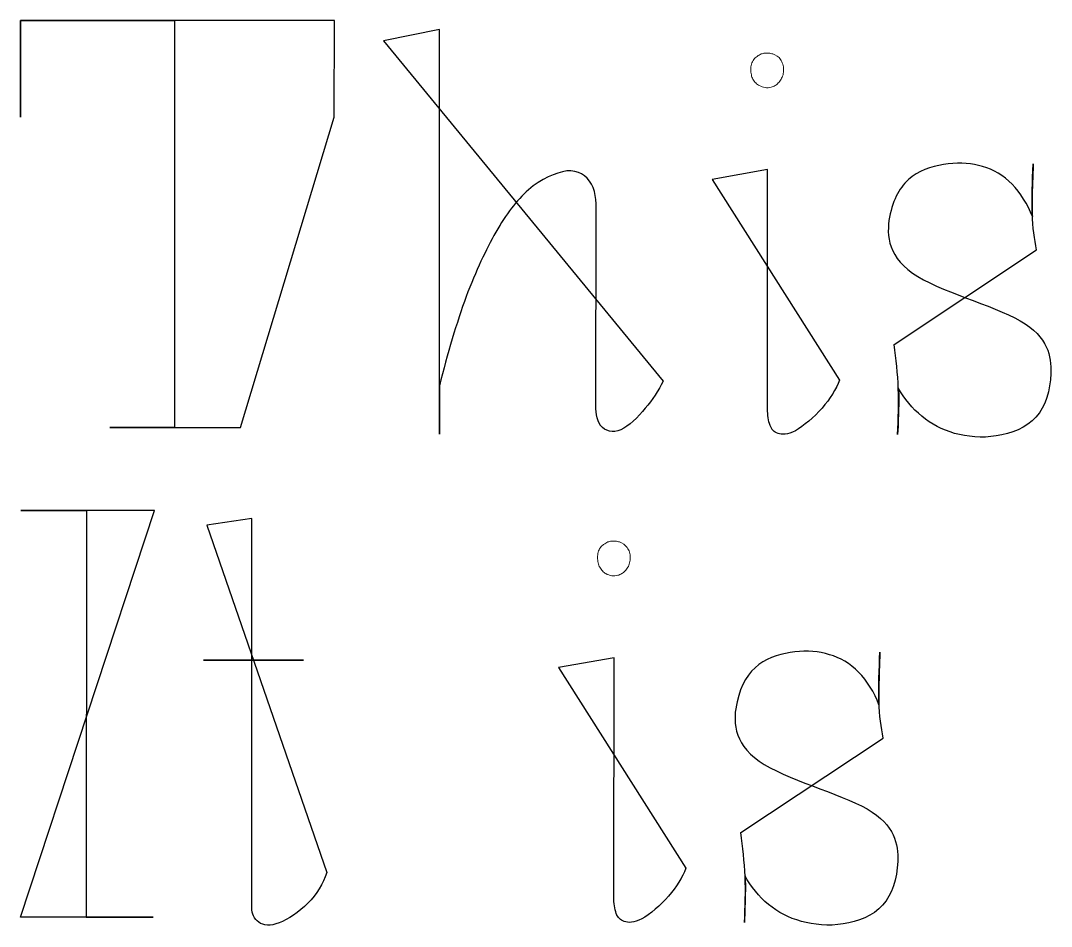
# Model space of a CAD drawing. Header units: centimetres. Extents: x -10.1 to 10.1, y -7.4 to 7.5.
# Drawn here: x -10.065 to -9.351, y 6.814 to 7.442 of the extents above; entities that cross this region are included whole.
import ezdxf

# ---------------------------------------------------------------- set-up
doc = ezdxf.new("R2010")
doc.units = ezdxf.units.CM
doc.header["$MEASUREMENT"] = 0
doc.layers.add('Layer 1', color=7, linetype='Continuous')

msp = doc.modelspace()

# ---------------------------------------------------------------- linework, layer by layer
at = {"layer": 'Layer 1', "color": 7}
for points, knots in [([(-9.91305, 7.15959), (-9.91305, 7.15959), (-10.00372, 7.15959), (-10.00372, 7.15959), (-10.00372, 7.15959), (-10.00372, 7.15959), (-9.95896, 7.15959), (-9.95896, 7.15959), (-9.95896, 7.15959), (-9.95896, 7.15959), (-9.95877, 7.44153), (-9.95877, 7.44153), (-9.95877, 7.44153), (-9.95877, 7.44153), (-10.06545, 7.44153), (-10.06545, 7.44153), (-10.06545, 7.44153), (-10.06545, 7.44153), (-10.06545, 7.37467), (-10.06545, 7.37467), (-10.06545, 7.37467), (-10.06545, 7.37467), (-10.06545, 7.44153), (-10.06545, 7.44153), (-10.06545, 7.44153), (-10.06545, 7.44153), (-9.8481, 7.44153), (-9.8481, 7.44153), (-9.8481, 7.44153), (-9.8481, 7.44153), (-9.84828, 7.37467), (-9.84828, 7.37467), (-9.84828, 7.37467), (-9.84828, 7.37467), (-9.91305, 7.15959), (-9.91305, 7.15959)], [0, 0, 0, 0, 0.1, 0.1, 0.1, 0.1, 0.2, 0.2, 0.2, 0.2, 0.3, 0.3, 0.3, 0.3, 0.4, 0.4, 0.4, 0.4, 0.5, 0.5, 0.5, 0.5, 0.6, 0.6, 0.6, 0.6, 0.7, 0.7, 0.7, 0.7, 0.8, 0.8, 0.8, 0.8, 1, 1, 1, 1]), ([(-9.81418, 7.42763), (-9.81418, 7.42763), (-9.77531, 7.43544), (-9.77531, 7.43544), (-9.77531, 7.43544), (-9.77531, 7.43544), (-9.77531, 7.15503), (-9.77531, 7.15503), (-9.77531, 7.15503), (-9.77531, 7.15503), (-9.77531, 7.18856), (-9.77531, 7.18856), (-9.77531, 7.18856), (-9.76997, 7.21065), (-9.7633, 7.23238), (-9.75684, 7.25029), (-9.75684, 7.25029), (-9.74999, 7.26839), (-9.74313, 7.28268), (-9.73626, 7.29506), (-9.73626, 7.29506), (-9.72922, 7.30726), (-9.72216, 7.31697), (-9.71359, 7.3244), (-9.71359, 7.3244), (-9.70502, 7.33165), (-9.69491, 7.33641), (-9.68711, 7.33736), (-9.68711, 7.33736), (-9.67912, 7.33794), (-9.6734, 7.33432), (-9.66996, 7.32821), (-9.66996, 7.32821), (-9.66652, 7.32212), (-9.66673, 7.31334), (-9.66673, 7.30554), (-9.66673, 7.30554), (-9.66673, 7.30554), (-9.6671, 7.17695), (-9.6671, 7.17695), (-9.6671, 7.17695), (-9.6671, 7.17123), (-9.66673, 7.16496), (-9.66366, 7.16094), (-9.66366, 7.16094), (-9.66041, 7.15713), (-9.65527, 7.15562), (-9.64974, 7.15808), (-9.64974, 7.15808), (-9.64421, 7.16036), (-9.63791, 7.16684), (-9.63278, 7.17295), (-9.63278, 7.17295), (-9.62783, 7.17885), (-9.62365, 7.18515), (-9.6204, 7.19163), (-9.6204, 7.19163), (-9.6204, 7.19163), (-9.81418, 7.42763), (-9.81418, 7.42763)], [0, 0, 0, 0, 0.0625, 0.0625, 0.0625, 0.0625, 0.125, 0.125, 0.125, 0.125, 0.1875, 0.1875, 0.1875, 0.1875, 0.25, 0.25, 0.25, 0.25, 0.3125, 0.3125, 0.3125, 0.3125, 0.375, 0.375, 0.375, 0.375, 0.4375, 0.4375, 0.4375, 0.4375, 0.5, 0.5, 0.5, 0.5, 0.5625, 0.5625, 0.5625, 0.5625, 0.625, 0.625, 0.625, 0.625, 0.6875, 0.6875, 0.6875, 0.6875, 0.75, 0.75, 0.75, 0.75, 0.8125, 0.8125, 0.8125, 0.8125, 0.875, 0.875, 0.875, 0.875, 1, 1, 1, 1]), ([(-9.81418, 7.42763), (-9.81418, 7.42763), (-9.81418, 7.42763), (-9.81418, 7.42763), (-9.81418, 7.42763), (-9.81418, 7.42763), (-9.81418, 7.42763), (-9.81418, 7.42763)], [0, 0, 0, 0, 0.333333, 0.333333, 0.333333, 0.333333, 1, 1, 1, 1]), ([(-9.46043, 7.21711), (-9.45908, 7.207), (-9.45776, 7.19711), (-9.45757, 7.18663), (-9.45757, 7.18663), (-9.45701, 7.17652), (-9.45757, 7.16567), (-9.45794, 7.15483), (-9.45794, 7.15483), (-9.45757, 7.16226), (-9.45738, 7.16949), (-9.45717, 7.17483), (-9.45717, 7.17483), (-9.45698, 7.18036), (-9.45717, 7.18377), (-9.45754, 7.18721), (-9.45754, 7.18721), (-9.45336, 7.17959), (-9.44783, 7.17274), (-9.44116, 7.16739), (-9.44116, 7.16739), (-9.43468, 7.16186), (-9.42706, 7.15805), (-9.41849, 7.15559), (-9.41849, 7.15559), (-9.40973, 7.15331), (-9.39963, 7.15197), (-9.38973, 7.15387), (-9.38973, 7.15387), (-9.37925, 7.1554), (-9.36896, 7.1594), (-9.36211, 7.16683), (-9.36211, 7.16683), (-9.35544, 7.17445), (-9.35221, 7.18511), (-9.35182, 7.19712), (-9.35182, 7.19712), (-9.35145, 7.20911), (-9.35354, 7.22226), (-9.37296, 7.2335), (-9.37296, 7.2335), (-9.39262, 7.24475), (-9.42955, 7.25388), (-9.44765, 7.26666), (-9.44765, 7.26666), (-9.46612, 7.27941), (-9.46575, 7.29561), (-9.46308, 7.30762), (-9.46308, 7.30762), (-9.46022, 7.32), (-9.45509, 7.32818), (-9.44784, 7.33352), (-9.44784, 7.33352), (-9.44062, 7.33886), (-9.43146, 7.34133), (-9.42289, 7.34228), (-9.42289, 7.34228), (-9.41432, 7.34323), (-9.40633, 7.34286), (-9.39908, 7.34037), (-9.39908, 7.34037), (-9.39146, 7.33846), (-9.38461, 7.33428), (-9.37871, 7.32817), (-9.37871, 7.32817), (-9.37281, 7.32227), (-9.36786, 7.31428), (-9.36461, 7.30571), (-9.36461, 7.30571), (-9.3648, 7.30915), (-9.3648, 7.31238), (-9.3648, 7.31846), (-9.3648, 7.31846), (-9.36461, 7.32455), (-9.36443, 7.33351), (-9.36403, 7.34227), (-9.36403, 7.34227), (-9.36461, 7.33007), (-9.36498, 7.31788), (-9.3648, 7.30798), (-9.3648, 7.30798), (-9.36443, 7.2979), (-9.36308, 7.29028), (-9.36176, 7.28263), (-9.36176, 7.28263), (-9.36176, 7.28263), (-9.46043, 7.21711), (-9.46043, 7.21711)], [0, 0, 0, 0, 0.043478, 0.043478, 0.043478, 0.043478, 0.086957, 0.086957, 0.086957, 0.086957, 0.130435, 0.130435, 0.130435, 0.130435, 0.173913, 0.173913, 0.173913, 0.173913, 0.217391, 0.217391, 0.217391, 0.217391, 0.26087, 0.26087, 0.26087, 0.26087, 0.304348, 0.304348, 0.304348, 0.304348, 0.347826, 0.347826, 0.347826, 0.347826, 0.391304, 0.391304, 0.391304, 0.391304, 0.434783, 0.434783, 0.434783, 0.434783, 0.478261, 0.478261, 0.478261, 0.478261, 0.521739, 0.521739, 0.521739, 0.521739, 0.565217, 0.565217, 0.565217, 0.565217, 0.608696, 0.608696, 0.608696, 0.608696, 0.652174, 0.652174, 0.652174, 0.652174, 0.695652, 0.695652, 0.695652, 0.695652, 0.73913, 0.73913, 0.73913, 0.73913, 0.782609, 0.782609, 0.782609, 0.782609, 0.826087, 0.826087, 0.826087, 0.826087, 0.869565, 0.869565, 0.869565, 0.869565, 0.913043, 0.913043, 0.913043, 0.913043, 1, 1, 1, 1]), ([(-9.58653, 7.33143), (-9.58653, 7.33143), (-9.54806, 7.33828), (-9.54806, 7.33828), (-9.54806, 7.33828), (-9.54806, 7.33828), (-9.54806, 7.17254), (-9.54806, 7.17254), (-9.54806, 7.17254), (-9.54806, 7.16836), (-9.54748, 7.16415), (-9.54634, 7.16111), (-9.54634, 7.16111), (-9.5452, 7.15807), (-9.54367, 7.15653), (-9.54081, 7.15558), (-9.54081, 7.15558), (-9.53814, 7.15463), (-9.53433, 7.15444), (-9.52861, 7.1573), (-9.52861, 7.1573), (-9.52329, 7.16053), (-9.51565, 7.16683), (-9.51033, 7.17312), (-9.51033, 7.17312), (-9.50461, 7.1796), (-9.5008, 7.18587), (-9.49813, 7.19254), (-9.49813, 7.19254), (-9.49813, 7.19254), (-9.58653, 7.33143), (-9.58653, 7.33143)], [0, 0, 0, 0, 0.111111, 0.111111, 0.111111, 0.111111, 0.222222, 0.222222, 0.222222, 0.222222, 0.333333, 0.333333, 0.333333, 0.333333, 0.444444, 0.444444, 0.444444, 0.444444, 0.555556, 0.555556, 0.555556, 0.555556, 0.666667, 0.666667, 0.666667, 0.666667, 0.777778, 0.777778, 0.777778, 0.777778, 1, 1, 1, 1]), ([(-9.58653, 7.33143), (-9.58653, 7.33143), (-9.58653, 7.33143), (-9.58653, 7.33143), (-9.58653, 7.33143), (-9.58653, 7.33143), (-9.58653, 7.33143), (-9.58653, 7.33143)], [0, 0, 0, 0, 0.333333, 0.333333, 0.333333, 0.333333, 1, 1, 1, 1]), ([(-9.46043, 7.21711), (-9.46043, 7.21711), (-9.46043, 7.21711), (-9.46043, 7.21711), (-9.46043, 7.21711), (-9.46043, 7.21711), (-9.46043, 7.21711), (-9.46043, 7.21711)], [0, 0, 0, 0, 0.333333, 0.333333, 0.333333, 0.333333, 1, 1, 1, 1]), ([(-10.06545, 6.82031), (-10.06545, 6.82031), (-9.97364, 6.82031), (-9.97364, 6.82031), (-9.97364, 6.82031), (-9.97364, 6.82031), (-10.0201, 6.82031), (-10.0201, 6.82031), (-10.0201, 6.82031), (-10.0201, 6.82031), (-10.01973, 7.10206), (-10.01973, 7.10206), (-10.01973, 7.10206), (-10.01973, 7.10206), (-10.06527, 7.10206), (-10.06527, 7.10206), (-10.06527, 7.10206), (-10.06527, 7.10206), (-9.97266, 7.10206), (-9.97266, 7.10206), (-9.97266, 7.10206), (-9.97266, 7.10206), (-10.06545, 6.82031), (-10.06545, 6.82031)], [0, 0, 0, 0, 0.142857, 0.142857, 0.142857, 0.142857, 0.285714, 0.285714, 0.285714, 0.285714, 0.428571, 0.428571, 0.428571, 0.428571, 0.571429, 0.571429, 0.571429, 0.571429, 0.714286, 0.714286, 0.714286, 0.714286, 1, 1, 1, 1]), ([(-9.93647, 7.09196), (-9.93647, 7.09196), (-9.90522, 7.09654), (-9.90522, 7.09654), (-9.90522, 7.09654), (-9.90522, 7.09654), (-9.90522, 6.99843), (-9.90522, 6.99843), (-9.90522, 6.99843), (-9.90522, 6.99843), (-9.8694, 6.99843), (-9.8694, 6.99843), (-9.8694, 6.99843), (-9.8694, 6.99843), (-9.93877, 6.99843), (-9.93877, 6.99843), (-9.93877, 6.99843), (-9.93877, 6.99843), (-9.90525, 6.99843), (-9.90525, 6.99843), (-9.90525, 6.99843), (-9.90525, 6.99843), (-9.90525, 6.82679), (-9.90525, 6.82679), (-9.90525, 6.82679), (-9.90525, 6.82298), (-9.90372, 6.81917), (-9.90049, 6.81687), (-9.90049, 6.81687), (-9.89726, 6.81459), (-9.8925, 6.81401), (-9.88639, 6.8165), (-9.88639, 6.8165), (-9.8803, 6.81878), (-9.87268, 6.82393), (-9.86639, 6.83002), (-9.86639, 6.83002), (-9.8603, 6.83632), (-9.8561, 6.84354), (-9.85343, 6.85135), (-9.85343, 6.85135), (-9.85343, 6.85135), (-9.93647, 7.09196), (-9.93647, 7.09196)], [0, 0, 0, 0, 0.083333, 0.083333, 0.083333, 0.083333, 0.166667, 0.166667, 0.166667, 0.166667, 0.25, 0.25, 0.25, 0.25, 0.333333, 0.333333, 0.333333, 0.333333, 0.416667, 0.416667, 0.416667, 0.416667, 0.5, 0.5, 0.5, 0.5, 0.583333, 0.583333, 0.583333, 0.583333, 0.666667, 0.666667, 0.666667, 0.666667, 0.75, 0.75, 0.75, 0.75, 0.833333, 0.833333, 0.833333, 0.833333, 1, 1, 1, 1]), ([(-9.93647, 7.09196), (-9.93647, 7.09196), (-9.93647, 7.09196), (-9.93647, 7.09196), (-9.93647, 7.09196), (-9.93647, 7.09196), (-9.93647, 7.09196), (-9.93647, 7.09196)], [0, 0, 0, 0, 0.333333, 0.333333, 0.333333, 0.333333, 1, 1, 1, 1]), ([(-9.56653, 6.87897), (-9.56521, 6.86886), (-9.56404, 6.85897), (-9.56367, 6.84849), (-9.56367, 6.84849), (-9.56309, 6.83838), (-9.56367, 6.82753), (-9.56404, 6.81669), (-9.56404, 6.81669), (-9.56385, 6.82412), (-9.56346, 6.83135), (-9.56346, 6.83669), (-9.56346, 6.83669), (-9.56327, 6.84222), (-9.56346, 6.84566), (-9.56365, 6.84907), (-9.56365, 6.84907), (-9.55965, 6.84145), (-9.55394, 6.8346), (-9.54746, 6.82925), (-9.54746, 6.82925), (-9.54079, 6.82372), (-9.53336, 6.81991), (-9.5246, 6.81745), (-9.5246, 6.81745), (-9.51584, 6.81517), (-9.50592, 6.81401), (-9.49565, 6.81573), (-9.49565, 6.81573), (-9.48554, 6.81726), (-9.47507, 6.82126), (-9.4684, 6.82869), (-9.4684, 6.82869), (-9.46155, 6.83631), (-9.4585, 6.84697), (-9.45792, 6.85898), (-9.45792, 6.85898), (-9.45755, 6.87099), (-9.45964, 6.88412), (-9.47906, 6.89536), (-9.47906, 6.89536), (-9.49867, 6.90642), (-9.53563, 6.91576), (-9.55394, 6.92851), (-9.55394, 6.92851), (-9.57225, 6.94126), (-9.57204, 6.95746), (-9.56918, 6.96947), (-9.56918, 6.96947), (-9.56651, 6.98185), (-9.56137, 6.99005), (-9.55413, 6.99537), (-9.55413, 6.99537), (-9.54691, 7.00069), (-9.53775, 7.00318), (-9.52918, 7.00413), (-9.52918, 7.00413), (-9.52061, 7.00508), (-9.51262, 7.00469), (-9.50518, 7.00222), (-9.50518, 7.00222), (-9.49775, 7.00031), (-9.49089, 6.99613), (-9.48499, 6.99002), (-9.48499, 6.99002), (-9.47909, 6.98412), (-9.47393, 6.9761), (-9.47089, 6.96753), (-9.47089, 6.96753), (-9.47089, 6.97094), (-9.47108, 6.9742), (-9.47089, 6.98028), (-9.47089, 6.98028), (-9.47089, 6.98637), (-9.47052, 6.99533), (-9.47031, 7.00409), (-9.47031, 7.00409), (-9.47068, 6.99189), (-9.47126, 6.9797), (-9.47089, 6.9698), (-9.47089, 6.9698), (-9.47052, 6.95969), (-9.46936, 6.95207), (-9.46803, 6.94445), (-9.46803, 6.94445), (-9.46803, 6.94445), (-9.56653, 6.87897), (-9.56653, 6.87897)], [0, 0, 0, 0, 0.043478, 0.043478, 0.043478, 0.043478, 0.086957, 0.086957, 0.086957, 0.086957, 0.130435, 0.130435, 0.130435, 0.130435, 0.173913, 0.173913, 0.173913, 0.173913, 0.217391, 0.217391, 0.217391, 0.217391, 0.26087, 0.26087, 0.26087, 0.26087, 0.304348, 0.304348, 0.304348, 0.304348, 0.347826, 0.347826, 0.347826, 0.347826, 0.391304, 0.391304, 0.391304, 0.391304, 0.434783, 0.434783, 0.434783, 0.434783, 0.478261, 0.478261, 0.478261, 0.478261, 0.521739, 0.521739, 0.521739, 0.521739, 0.565217, 0.565217, 0.565217, 0.565217, 0.608696, 0.608696, 0.608696, 0.608696, 0.652174, 0.652174, 0.652174, 0.652174, 0.695652, 0.695652, 0.695652, 0.695652, 0.73913, 0.73913, 0.73913, 0.73913, 0.782609, 0.782609, 0.782609, 0.782609, 0.826087, 0.826087, 0.826087, 0.826087, 0.869565, 0.869565, 0.869565, 0.869565, 0.913043, 0.913043, 0.913043, 0.913043, 1, 1, 1, 1]), ([(-9.69284, 6.99327), (-9.69284, 6.99327), (-9.65437, 7.00012), (-9.65437, 7.00012), (-9.65437, 7.00012), (-9.65437, 7.00012), (-9.65456, 6.83438), (-9.65456, 6.83438), (-9.65456, 6.83438), (-9.65456, 6.83017), (-9.654, 6.82599), (-9.65284, 6.82295), (-9.65284, 6.82295), (-9.65168, 6.81991), (-9.64998, 6.81837), (-9.64731, 6.81742), (-9.64731, 6.81742), (-9.64464, 6.81647), (-9.64083, 6.81628), (-9.63511, 6.81914), (-9.63511, 6.81914), (-9.62958, 6.82239), (-9.62215, 6.82867), (-9.61664, 6.83496), (-9.61664, 6.83496), (-9.61111, 6.84144), (-9.60711, 6.84771), (-9.60463, 6.85438), (-9.60463, 6.85438), (-9.60463, 6.85438), (-9.69284, 6.99327), (-9.69284, 6.99327)], [0, 0, 0, 0, 0.111111, 0.111111, 0.111111, 0.111111, 0.222222, 0.222222, 0.222222, 0.222222, 0.333333, 0.333333, 0.333333, 0.333333, 0.444444, 0.444444, 0.444444, 0.444444, 0.555556, 0.555556, 0.555556, 0.555556, 0.666667, 0.666667, 0.666667, 0.666667, 0.777778, 0.777778, 0.777778, 0.777778, 1, 1, 1, 1]), ([(-9.69284, 6.99327), (-9.69284, 6.99327), (-9.69284, 6.99327), (-9.69284, 6.99327), (-9.69284, 6.99327), (-9.69284, 6.99327), (-9.69284, 6.99327), (-9.69284, 6.99327)], [0, 0, 0, 0, 0.333333, 0.333333, 0.333333, 0.333333, 1, 1, 1, 1]), ([(-9.56653, 6.87897), (-9.56653, 6.87897), (-9.56653, 6.87897), (-9.56653, 6.87897), (-9.56653, 6.87897), (-9.56653, 6.87897), (-9.56653, 6.87897), (-9.56653, 6.87897)], [0, 0, 0, 0, 0.333333, 0.333333, 0.333333, 0.333333, 1, 1, 1, 1])]:
    msp.add_open_spline(points, degree=3, knots=knots, dxfattribs=at)
at = {"layer": 'Layer 1', "lineweight": 0}
for points, knots in [([(-9.91305, 7.15959), (-9.91305, 7.15959), (-10.00372, 7.15959), (-10.00372, 7.15959), (-10.00372, 7.15959), (-10.00372, 7.15959), (-9.95896, 7.15959), (-9.95896, 7.15959), (-9.95896, 7.15959), (-9.95896, 7.15959), (-9.95877, 7.44153), (-9.95877, 7.44153), (-9.95877, 7.44153), (-9.95877, 7.44153), (-10.06545, 7.44153), (-10.06545, 7.44153), (-10.06545, 7.44153), (-10.06545, 7.44153), (-10.06545, 7.37467), (-10.06545, 7.37467), (-10.06545, 7.37467), (-10.06545, 7.37467), (-10.06545, 7.44153), (-10.06545, 7.44153), (-10.06545, 7.44153), (-10.06545, 7.44153), (-9.8481, 7.44153), (-9.8481, 7.44153), (-9.8481, 7.44153), (-9.8481, 7.44153), (-9.84828, 7.37467), (-9.84828, 7.37467), (-9.84828, 7.37467), (-9.91305, 7.15959), (-9.91305, 7.15959)], [0, 0, 0, 0, 0.111111, 0.111111, 0.111111, 0.111111, 0.222222, 0.222222, 0.222222, 0.222222, 0.333333, 0.333333, 0.333333, 0.333333, 0.444444, 0.444444, 0.444444, 0.444444, 0.555556, 0.555556, 0.555556, 0.555556, 0.666667, 0.666667, 0.666667, 0.666667, 0.777778, 0.777778, 0.777778, 0.777778, 1, 1, 1, 1.224621, 1.224621, 1.224621, 1.224621]), ([(-9.81418, 7.42763), (-9.81418, 7.42763), (-9.77531, 7.43544), (-9.77531, 7.43544), (-9.77531, 7.43544), (-9.77531, 7.43544), (-9.77531, 7.15503), (-9.77531, 7.15503), (-9.77531, 7.15503), (-9.77531, 7.15503), (-9.77531, 7.18856), (-9.77531, 7.18856), (-9.77531, 7.18856), (-9.76997, 7.21065), (-9.7633, 7.23238), (-9.75684, 7.25029), (-9.75684, 7.25029), (-9.74999, 7.26839), (-9.74313, 7.28268), (-9.73626, 7.29506), (-9.73626, 7.29506), (-9.72922, 7.30726), (-9.72216, 7.31697), (-9.71359, 7.3244), (-9.71359, 7.3244), (-9.70502, 7.33165), (-9.69491, 7.33641), (-9.68711, 7.33736), (-9.68711, 7.33736), (-9.67912, 7.33794), (-9.6734, 7.33432), (-9.66996, 7.32821), (-9.66996, 7.32821), (-9.66652, 7.32212), (-9.66673, 7.31334), (-9.66673, 7.30554), (-9.66673, 7.30554), (-9.66673, 7.30554), (-9.6671, 7.17695), (-9.6671, 7.17695), (-9.6671, 7.17695), (-9.6671, 7.17123), (-9.66673, 7.16496), (-9.66366, 7.16094), (-9.66366, 7.16094), (-9.66041, 7.15713), (-9.65527, 7.15562), (-9.64974, 7.15808), (-9.64974, 7.15808), (-9.64421, 7.16036), (-9.63791, 7.16684), (-9.63278, 7.17295), (-9.63278, 7.17295), (-9.62783, 7.17885), (-9.62365, 7.18515), (-9.6204, 7.19163)], [0, 0, 0, 0, 0.066667, 0.066667, 0.066667, 0.066667, 0.133333, 0.133333, 0.133333, 0.133333, 0.2, 0.2, 0.2, 0.2, 0.266667, 0.266667, 0.266667, 0.266667, 0.333333, 0.333333, 0.333333, 0.333333, 0.4, 0.4, 0.4, 0.4, 0.466667, 0.466667, 0.466667, 0.466667, 0.533333, 0.533333, 0.533333, 0.533333, 0.6, 0.6, 0.6, 0.6, 0.666667, 0.666667, 0.666667, 0.666667, 0.733333, 0.733333, 0.733333, 0.733333, 0.8, 0.8, 0.8, 0.8, 0.866667, 0.866667, 0.866667, 0.866667, 1, 1, 1, 1]), ([(-9.81418, 7.42763), (-9.81418, 7.42763), (-9.81418, 7.42763), (-9.81418, 7.42763), (-9.81418, 7.42763), (-9.81418, 7.42763), (-9.81418, 7.42763), (-9.81418, 7.42763)], [0, 0, 0, 0, 0.333333, 0.333333, 0.333333, 0.333333, 1, 1, 1, 1]), ([(-9.46043, 7.21711), (-9.45908, 7.207), (-9.45776, 7.19711), (-9.45757, 7.18663), (-9.45757, 7.18663), (-9.45701, 7.17652), (-9.45757, 7.16567), (-9.45794, 7.15483), (-9.45794, 7.15483), (-9.45757, 7.16226), (-9.45738, 7.16949), (-9.45717, 7.17483), (-9.45717, 7.17483), (-9.45698, 7.18036), (-9.45717, 7.18377), (-9.45754, 7.18721), (-9.45754, 7.18721), (-9.45336, 7.17959), (-9.44783, 7.17274), (-9.44116, 7.16739), (-9.44116, 7.16739), (-9.43468, 7.16186), (-9.42706, 7.15805), (-9.41849, 7.15559), (-9.41849, 7.15559), (-9.40973, 7.15331), (-9.39963, 7.15197), (-9.38973, 7.15387), (-9.38973, 7.15387), (-9.37925, 7.1554), (-9.36896, 7.1594), (-9.36211, 7.16683), (-9.36211, 7.16683), (-9.35544, 7.17445), (-9.35221, 7.18511), (-9.35182, 7.19712), (-9.35182, 7.19712), (-9.35145, 7.20911), (-9.35354, 7.22226), (-9.37296, 7.2335), (-9.37296, 7.2335), (-9.39262, 7.24475), (-9.42955, 7.25388), (-9.44765, 7.26666), (-9.44765, 7.26666), (-9.46612, 7.27941), (-9.46575, 7.29561), (-9.46308, 7.30762), (-9.46308, 7.30762), (-9.46022, 7.32), (-9.45509, 7.32818), (-9.44784, 7.33352), (-9.44784, 7.33352), (-9.44062, 7.33886), (-9.43146, 7.34133), (-9.42289, 7.34228), (-9.42289, 7.34228), (-9.41432, 7.34323), (-9.40633, 7.34286), (-9.39908, 7.34037), (-9.39908, 7.34037), (-9.39146, 7.33846), (-9.38461, 7.33428), (-9.37871, 7.32817), (-9.37871, 7.32817), (-9.37281, 7.32227), (-9.36786, 7.31428), (-9.36461, 7.30571), (-9.36461, 7.30571), (-9.3648, 7.30915), (-9.3648, 7.31238), (-9.3648, 7.31846), (-9.3648, 7.31846), (-9.36461, 7.32455), (-9.36443, 7.33351), (-9.36403, 7.34227), (-9.36403, 7.34227), (-9.36461, 7.33007), (-9.36498, 7.31788), (-9.3648, 7.30798), (-9.3648, 7.30798), (-9.36443, 7.2979), (-9.36308, 7.29028), (-9.36176, 7.28263)], [0, 0, 0, 0, 0.045455, 0.045455, 0.045455, 0.045455, 0.090909, 0.090909, 0.090909, 0.090909, 0.136364, 0.136364, 0.136364, 0.136364, 0.181818, 0.181818, 0.181818, 0.181818, 0.227273, 0.227273, 0.227273, 0.227273, 0.272727, 0.272727, 0.272727, 0.272727, 0.318182, 0.318182, 0.318182, 0.318182, 0.363636, 0.363636, 0.363636, 0.363636, 0.409091, 0.409091, 0.409091, 0.409091, 0.454545, 0.454545, 0.454545, 0.454545, 0.5, 0.5, 0.5, 0.5, 0.545455, 0.545455, 0.545455, 0.545455, 0.590909, 0.590909, 0.590909, 0.590909, 0.636364, 0.636364, 0.636364, 0.636364, 0.681818, 0.681818, 0.681818, 0.681818, 0.727273, 0.727273, 0.727273, 0.727273, 0.772727, 0.772727, 0.772727, 0.772727, 0.818182, 0.818182, 0.818182, 0.818182, 0.863636, 0.863636, 0.863636, 0.863636, 0.909091, 0.909091, 0.909091, 0.909091, 1, 1, 1, 1]), ([(-9.58653, 7.33143), (-9.58653, 7.33143), (-9.54806, 7.33828), (-9.54806, 7.33828), (-9.54806, 7.33828), (-9.54806, 7.33828), (-9.54806, 7.17254), (-9.54806, 7.17254), (-9.54806, 7.17254), (-9.54806, 7.16836), (-9.54748, 7.16415), (-9.54634, 7.16111), (-9.54634, 7.16111), (-9.5452, 7.15807), (-9.54367, 7.15653), (-9.54081, 7.15558), (-9.54081, 7.15558), (-9.53814, 7.15463), (-9.53433, 7.15444), (-9.52861, 7.1573), (-9.52861, 7.1573), (-9.52329, 7.16053), (-9.51565, 7.16683), (-9.51033, 7.17312), (-9.51033, 7.17312), (-9.50461, 7.1796), (-9.5008, 7.18587), (-9.49813, 7.19254)], [0, 0, 0, 0, 0.125, 0.125, 0.125, 0.125, 0.25, 0.25, 0.25, 0.25, 0.375, 0.375, 0.375, 0.375, 0.5, 0.5, 0.5, 0.5, 0.625, 0.625, 0.625, 0.625, 0.75, 0.75, 0.75, 0.75, 1, 1, 1, 1]), ([(-9.58653, 7.33143), (-9.58653, 7.33143), (-9.58653, 7.33143), (-9.58653, 7.33143), (-9.58653, 7.33143), (-9.58653, 7.33143), (-9.58653, 7.33143), (-9.58653, 7.33143)], [0, 0, 0, 0, 0.333333, 0.333333, 0.333333, 0.333333, 1, 1, 1, 1]), ([(-9.46043, 7.21711), (-9.46043, 7.21711), (-9.46043, 7.21711), (-9.46043, 7.21711), (-9.46043, 7.21711), (-9.46043, 7.21711), (-9.46043, 7.21711), (-9.46043, 7.21711)], [0, 0, 0, 0, 0.333333, 0.333333, 0.333333, 0.333333, 1, 1, 1, 1]), ([(-10.06545, 6.82031), (-10.06545, 6.82031), (-9.97364, 6.82031), (-9.97364, 6.82031), (-9.97364, 6.82031), (-9.97364, 6.82031), (-10.0201, 6.82031), (-10.0201, 6.82031), (-10.0201, 6.82031), (-10.0201, 6.82031), (-10.01973, 7.10206), (-10.01973, 7.10206), (-10.01973, 7.10206), (-10.01973, 7.10206), (-10.06527, 7.10206), (-10.06527, 7.10206), (-10.06527, 7.10206), (-10.06527, 7.10206), (-9.97266, 7.10206), (-9.97266, 7.10206), (-9.97266, 7.10206), (-10.06545, 6.82031), (-10.06545, 6.82031)], [0, 0, 0, 0, 0.166667, 0.166667, 0.166667, 0.166667, 0.333333, 0.333333, 0.333333, 0.333333, 0.5, 0.5, 0.5, 0.5, 0.666667, 0.666667, 0.666667, 0.666667, 1, 1, 1, 1.296636, 1.296636, 1.296636, 1.296636]), ([(-9.93647, 7.09196), (-9.93647, 7.09196), (-9.90522, 7.09654), (-9.90522, 7.09654), (-9.90522, 7.09654), (-9.90522, 7.09654), (-9.90522, 6.99843), (-9.90522, 6.99843), (-9.90522, 6.99843), (-9.90522, 6.99843), (-9.8694, 6.99843), (-9.8694, 6.99843), (-9.8694, 6.99843), (-9.8694, 6.99843), (-9.93877, 6.99843), (-9.93877, 6.99843), (-9.93877, 6.99843), (-9.93877, 6.99843), (-9.90525, 6.99843), (-9.90525, 6.99843), (-9.90525, 6.99843), (-9.90525, 6.99843), (-9.90525, 6.82679), (-9.90525, 6.82679), (-9.90525, 6.82679), (-9.90525, 6.82298), (-9.90372, 6.81917), (-9.90049, 6.81687), (-9.90049, 6.81687), (-9.89726, 6.81459), (-9.8925, 6.81401), (-9.88639, 6.8165), (-9.88639, 6.8165), (-9.8803, 6.81878), (-9.87268, 6.82393), (-9.86639, 6.83002), (-9.86639, 6.83002), (-9.8603, 6.83632), (-9.8561, 6.84354), (-9.85343, 6.85135)], [0, 0, 0, 0, 0.090909, 0.090909, 0.090909, 0.090909, 0.181818, 0.181818, 0.181818, 0.181818, 0.272727, 0.272727, 0.272727, 0.272727, 0.363636, 0.363636, 0.363636, 0.363636, 0.454545, 0.454545, 0.454545, 0.454545, 0.545455, 0.545455, 0.545455, 0.545455, 0.636364, 0.636364, 0.636364, 0.636364, 0.727273, 0.727273, 0.727273, 0.727273, 0.818182, 0.818182, 0.818182, 0.818182, 1, 1, 1, 1]), ([(-9.93647, 7.09196), (-9.93647, 7.09196), (-9.93647, 7.09196), (-9.93647, 7.09196), (-9.93647, 7.09196), (-9.93647, 7.09196), (-9.93647, 7.09196), (-9.93647, 7.09196)], [0, 0, 0, 0, 0.333333, 0.333333, 0.333333, 0.333333, 1, 1, 1, 1]), ([(-9.56653, 6.87897), (-9.56521, 6.86886), (-9.56404, 6.85897), (-9.56367, 6.84849), (-9.56367, 6.84849), (-9.56309, 6.83838), (-9.56367, 6.82753), (-9.56404, 6.81669), (-9.56404, 6.81669), (-9.56385, 6.82412), (-9.56346, 6.83135), (-9.56346, 6.83669), (-9.56346, 6.83669), (-9.56327, 6.84222), (-9.56346, 6.84566), (-9.56365, 6.84907), (-9.56365, 6.84907), (-9.55965, 6.84145), (-9.55394, 6.8346), (-9.54746, 6.82925), (-9.54746, 6.82925), (-9.54079, 6.82372), (-9.53336, 6.81991), (-9.5246, 6.81745), (-9.5246, 6.81745), (-9.51584, 6.81517), (-9.50592, 6.81401), (-9.49565, 6.81573), (-9.49565, 6.81573), (-9.48554, 6.81726), (-9.47507, 6.82126), (-9.4684, 6.82869), (-9.4684, 6.82869), (-9.46155, 6.83631), (-9.4585, 6.84697), (-9.45792, 6.85898), (-9.45792, 6.85898), (-9.45755, 6.87099), (-9.45964, 6.88412), (-9.47906, 6.89536), (-9.47906, 6.89536), (-9.49867, 6.90642), (-9.53563, 6.91576), (-9.55394, 6.92851), (-9.55394, 6.92851), (-9.57225, 6.94126), (-9.57204, 6.95746), (-9.56918, 6.96947), (-9.56918, 6.96947), (-9.56651, 6.98185), (-9.56137, 6.99005), (-9.55413, 6.99537), (-9.55413, 6.99537), (-9.54691, 7.00069), (-9.53775, 7.00318), (-9.52918, 7.00413), (-9.52918, 7.00413), (-9.52061, 7.00508), (-9.51262, 7.00469), (-9.50518, 7.00222), (-9.50518, 7.00222), (-9.49775, 7.00031), (-9.49089, 6.99613), (-9.48499, 6.99002), (-9.48499, 6.99002), (-9.47909, 6.98412), (-9.47393, 6.9761), (-9.47089, 6.96753), (-9.47089, 6.96753), (-9.47089, 6.97094), (-9.47108, 6.9742), (-9.47089, 6.98028), (-9.47089, 6.98028), (-9.47089, 6.98637), (-9.47052, 6.99533), (-9.47031, 7.00409), (-9.47031, 7.00409), (-9.47068, 6.99189), (-9.47126, 6.9797), (-9.47089, 6.9698), (-9.47089, 6.9698), (-9.47052, 6.95969), (-9.46936, 6.95207), (-9.46803, 6.94445)], [0, 0, 0, 0, 0.045455, 0.045455, 0.045455, 0.045455, 0.090909, 0.090909, 0.090909, 0.090909, 0.136364, 0.136364, 0.136364, 0.136364, 0.181818, 0.181818, 0.181818, 0.181818, 0.227273, 0.227273, 0.227273, 0.227273, 0.272727, 0.272727, 0.272727, 0.272727, 0.318182, 0.318182, 0.318182, 0.318182, 0.363636, 0.363636, 0.363636, 0.363636, 0.409091, 0.409091, 0.409091, 0.409091, 0.454545, 0.454545, 0.454545, 0.454545, 0.5, 0.5, 0.5, 0.5, 0.545455, 0.545455, 0.545455, 0.545455, 0.590909, 0.590909, 0.590909, 0.590909, 0.636364, 0.636364, 0.636364, 0.636364, 0.681818, 0.681818, 0.681818, 0.681818, 0.727273, 0.727273, 0.727273, 0.727273, 0.772727, 0.772727, 0.772727, 0.772727, 0.818182, 0.818182, 0.818182, 0.818182, 0.863636, 0.863636, 0.863636, 0.863636, 0.909091, 0.909091, 0.909091, 0.909091, 1, 1, 1, 1]), ([(-9.69284, 6.99327), (-9.69284, 6.99327), (-9.65437, 7.00012), (-9.65437, 7.00012), (-9.65437, 7.00012), (-9.65437, 7.00012), (-9.65456, 6.83438), (-9.65456, 6.83438), (-9.65456, 6.83438), (-9.65456, 6.83017), (-9.654, 6.82599), (-9.65284, 6.82295), (-9.65284, 6.82295), (-9.65168, 6.81991), (-9.64998, 6.81837), (-9.64731, 6.81742), (-9.64731, 6.81742), (-9.64464, 6.81647), (-9.64083, 6.81628), (-9.63511, 6.81914), (-9.63511, 6.81914), (-9.62958, 6.82239), (-9.62215, 6.82867), (-9.61664, 6.83496), (-9.61664, 6.83496), (-9.61111, 6.84144), (-9.60711, 6.84771), (-9.60463, 6.85438)], [0, 0, 0, 0, 0.125, 0.125, 0.125, 0.125, 0.25, 0.25, 0.25, 0.25, 0.375, 0.375, 0.375, 0.375, 0.5, 0.5, 0.5, 0.5, 0.625, 0.625, 0.625, 0.625, 0.75, 0.75, 0.75, 0.75, 1, 1, 1, 1]), ([(-9.69284, 6.99327), (-9.69284, 6.99327), (-9.69284, 6.99327), (-9.69284, 6.99327), (-9.69284, 6.99327), (-9.69284, 6.99327), (-9.69284, 6.99327), (-9.69284, 6.99327)], [0, 0, 0, 0, 0.333333, 0.333333, 0.333333, 0.333333, 1, 1, 1, 1]), ([(-9.56653, 6.87897), (-9.56653, 6.87897), (-9.56653, 6.87897), (-9.56653, 6.87897), (-9.56653, 6.87897), (-9.56653, 6.87897), (-9.56653, 6.87897), (-9.56653, 6.87897)], [0, 0, 0, 0, 0.333333, 0.333333, 0.333333, 0.333333, 1, 1, 1, 1])]:
    msp.add_open_spline(points, degree=3, knots=knots, dxfattribs=at)
at = {"layer": 'Layer 1', "color": 7, "lineweight": 0}
for points in [[(-9.55242, 7.41848), (-9.55165, 7.41867), (-9.5507, 7.41885), (-9.54993, 7.41904), (-9.54993, 7.41904), (-9.54898, 7.41904), (-9.54821, 7.41904), (-9.54726, 7.41904), (-9.54726, 7.41904), (-9.54612, 7.41885), (-9.54535, 7.41867), (-9.5444, 7.41848), (-9.5444, 7.41848), (-9.54249, 7.41771), (-9.54022, 7.41639), (-9.53906, 7.41467), (-9.53906, 7.41467), (-9.53829, 7.41353), (-9.53792, 7.41258), (-9.53755, 7.41142), (-9.53755, 7.41142), (-9.53718, 7.41026), (-9.53697, 7.40893), (-9.53697, 7.40761), (-9.53697, 7.40761), (-9.53697, 7.40647), (-9.53716, 7.40512), (-9.53734, 7.40399), (-9.53734, 7.40399), (-9.53771, 7.40285), (-9.53811, 7.40171), (-9.53869, 7.40095), (-9.53869, 7.40095), (-9.53925, 7.4), (-9.53983, 7.39904), (-9.5406, 7.39846), (-9.5406, 7.39846), (-9.54137, 7.39751), (-9.54195, 7.39693), (-9.54288, 7.39655), (-9.54288, 7.39655), (-9.54365, 7.39599), (-9.5446, 7.3956), (-9.54555, 7.39541), (-9.54555, 7.39541), (-9.54841, 7.39464), (-9.55127, 7.39504), (-9.55375, 7.39655), (-9.55375, 7.39655), (-9.5547, 7.39692), (-9.55547, 7.3975), (-9.55624, 7.39846), (-9.55624, 7.39846), (-9.55701, 7.39902), (-9.55756, 7.39999), (-9.55815, 7.40095), (-9.55815, 7.40095), (-9.55871, 7.40172), (-9.5591, 7.40286), (-9.55929, 7.40399), (-9.55929, 7.40399), (-9.55966, 7.40513), (-9.55966, 7.40648), (-9.55966, 7.40761), (-9.55966, 7.40761), (-9.55966, 7.40896), (-9.55947, 7.41028), (-9.55929, 7.41142), (-9.55929, 7.41142), (-9.55892, 7.41256), (-9.55834, 7.41351), (-9.55757, 7.41467), (-9.55757, 7.41467), (-9.55701, 7.41544), (-9.55625, 7.4162), (-9.55529, 7.41676), (-9.55529, 7.41676), (-9.55433, 7.41753), (-9.55319, 7.4179), (-9.55242, 7.41848)], [(-9.65873, 7.08034), (-9.65778, 7.08053), (-9.65701, 7.08074), (-9.65606, 7.08092), (-9.65606, 7.08092), (-9.65529, 7.08092), (-9.65434, 7.08092), (-9.65339, 7.08092), (-9.65339, 7.08092), (-9.65244, 7.08073), (-9.65148, 7.08055), (-9.65072, 7.08034), (-9.65072, 7.08034), (-9.64863, 7.07957), (-9.64654, 7.07825), (-9.6454, 7.07653), (-9.6454, 7.07653), (-9.64463, 7.07518), (-9.64405, 7.07444), (-9.64368, 7.07328), (-9.64368, 7.07328), (-9.64349, 7.07214), (-9.64312, 7.07079), (-9.64312, 7.06947), (-9.64312, 7.06947), (-9.64312, 7.06833), (-9.64331, 7.06698), (-9.64368, 7.06585), (-9.64368, 7.06585), (-9.64387, 7.06471), (-9.64426, 7.06357), (-9.64482, 7.06281), (-9.64482, 7.06281), (-9.6454, 7.06186), (-9.64596, 7.0609), (-9.64673, 7.06032), (-9.64673, 7.06032), (-9.6475, 7.05937), (-9.64826, 7.05879), (-9.64901, 7.05841), (-9.64901, 7.05841), (-9.64996, 7.05783), (-9.65073, 7.05746), (-9.65187, 7.05727), (-9.65187, 7.05727), (-9.65454, 7.0565), (-9.6574, 7.0569), (-9.66007, 7.05841), (-9.66007, 7.05841), (-9.66102, 7.05878), (-9.6616, 7.05936), (-9.66235, 7.06032), (-9.66235, 7.06032), (-9.66312, 7.06088), (-9.6637, 7.06185), (-9.66426, 7.06281), (-9.66426, 7.06281), (-9.66484, 7.06358), (-9.66521, 7.06472), (-9.6654, 7.06585), (-9.6654, 7.06585), (-9.66577, 7.06699), (-9.66577, 7.06834), (-9.66577, 7.06947), (-9.66577, 7.06947), (-9.66577, 7.07079), (-9.66577, 7.07214), (-9.6654, 7.07328), (-9.6654, 7.07328), (-9.66503, 7.07442), (-9.66463, 7.07519), (-9.66387, 7.07653), (-9.66387, 7.07653), (-9.6631, 7.0773), (-9.66255, 7.07806), (-9.66159, 7.07862), (-9.66159, 7.07862), (-9.66064, 7.0792), (-9.6595, 7.07976), (-9.65873, 7.08034)]]:
    msp.add_open_spline(points, degree=3, knots=[0, 0, 0, 0, 0.047619, 0.047619, 0.047619, 0.047619, 0.095238, 0.095238, 0.095238, 0.095238, 0.142857, 0.142857, 0.142857, 0.142857, 0.190476, 0.190476, 0.190476, 0.190476, 0.238095, 0.238095, 0.238095, 0.238095, 0.285714, 0.285714, 0.285714, 0.285714, 0.333333, 0.333333, 0.333333, 0.333333, 0.380952, 0.380952, 0.380952, 0.380952, 0.428571, 0.428571, 0.428571, 0.428571, 0.47619, 0.47619, 0.47619, 0.47619, 0.52381, 0.52381, 0.52381, 0.52381, 0.571429, 0.571429, 0.571429, 0.571429, 0.619048, 0.619048, 0.619048, 0.619048, 0.666667, 0.666667, 0.666667, 0.666667, 0.714286, 0.714286, 0.714286, 0.714286, 0.761905, 0.761905, 0.761905, 0.761905, 0.809524, 0.809524, 0.809524, 0.809524, 0.857143, 0.857143, 0.857143, 0.857143, 0.904762, 0.904762, 0.904762, 0.904762, 1, 1, 1, 1], dxfattribs=at)

doc.saveas('drawing.dxf')
